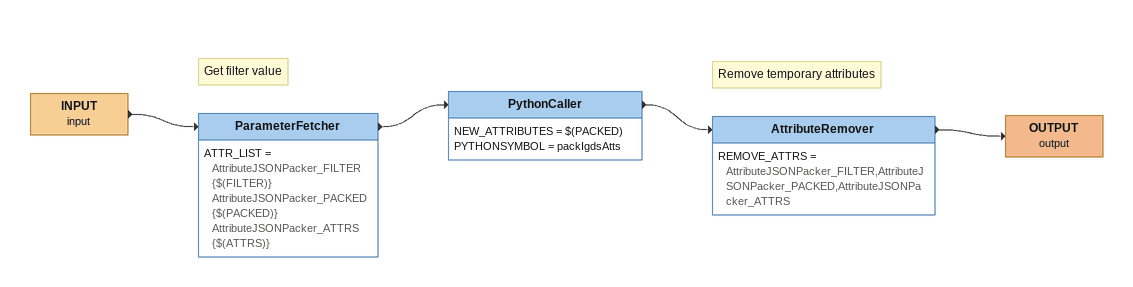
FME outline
INPUT (input)
    -> ParameterFetcher
Note: Get filter value
ParameterFetcher
    ATTR_LIST = AttributeJSONPacker_FILTER {$(FILTER)} AttributeJSONPacker_PACKED {$(PACKED)} AttributeJSONPacker_ATTRS {$(ATTRS)}
    -> PythonCaller
PythonCaller
    NEW_ATTRIBUTES = $(PACKED)
    PYTHONSYMBOL = packIgdsAtts
    -> AttributeRemover
Note: Remove temporary attributes
AttributeRemover
    REMOVE_ATTRS = AttributeJSONPacker_FILTER,AttributeJSONPacker_PACKED,AttributeJSONPacker_ATTRS
    -> OUTPUT (output)
OUTPUT (output)
